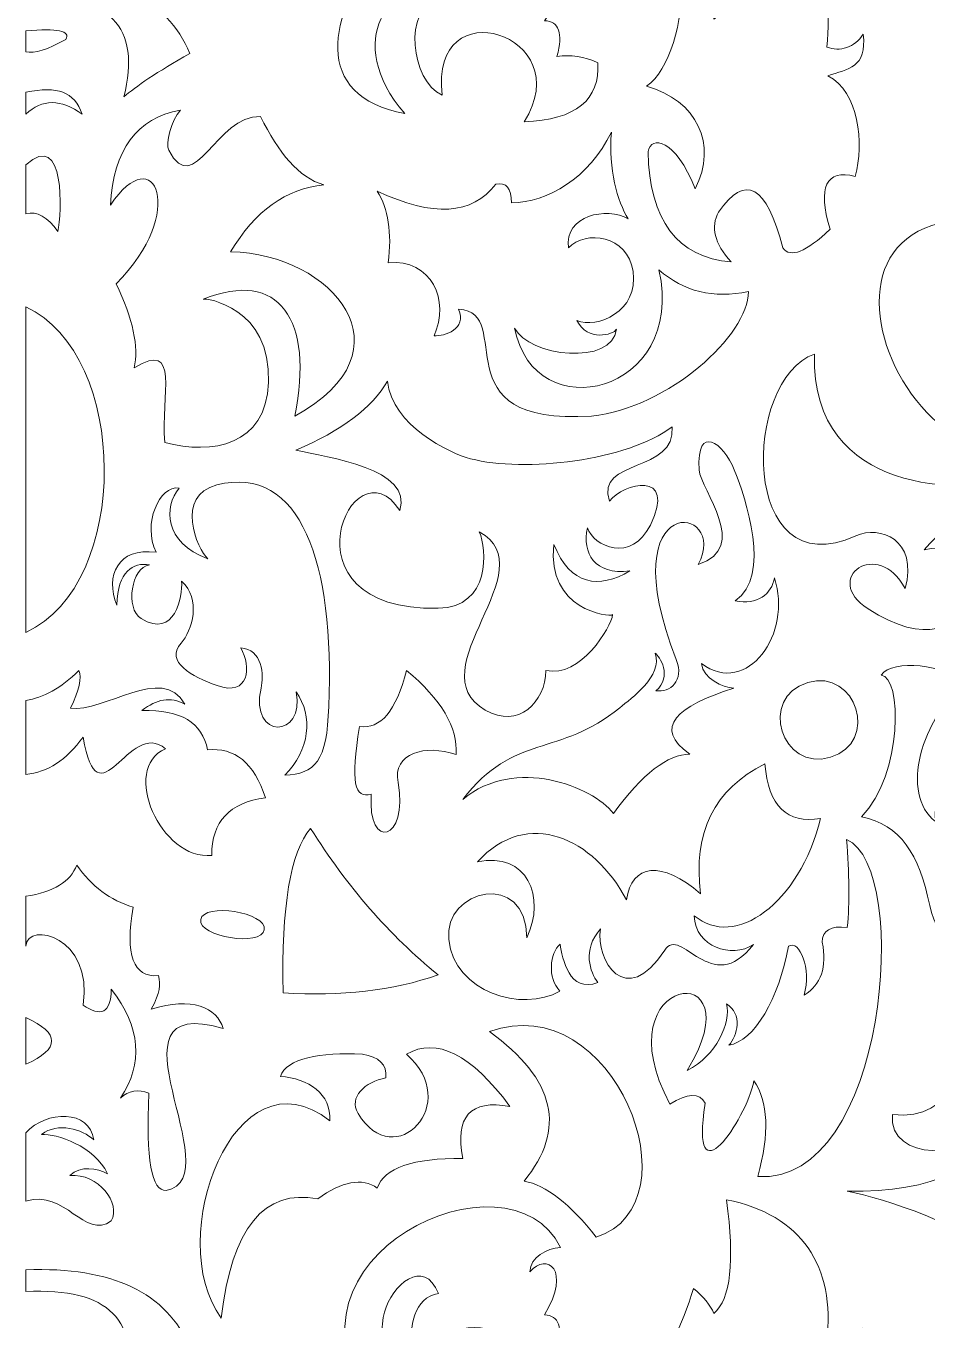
# Model space of a CAD drawing. Header units: centimetres. Extents: x -29.4 to 30.6, y -40.2 to 38.1.
# Drawn here: x 2.72 to 20.1, y -3.93 to 21.05 of the extents above; entities that cross this region are included whole.
import ezdxf

# ---------------------------------------------------------------- set-up
doc = ezdxf.new("R2010")
doc.units = ezdxf.units.CM
doc.header["$MEASUREMENT"] = 0
doc.layers.add('layer 1', color=7, linetype='Continuous')

msp = doc.modelspace()

# ---------------------------------------------------------------- linework, layer by layer
at = {"layer": 'layer 1', "color": 177, "lineweight": 20}
for points, knots in [([(12.32616, 19.19574), (13.33383, 19.23219), (13.79709, 19.63034), (13.74933, 20.33719), (13.74933, 20.33719), (13.4869, 20.45734), (13.22447, 20.49738), (12.96204, 20.45734), (12.96204, 20.45734), (13.08316, 20.90791), (13.00241, 21.1382), (12.7198, 21.14821), (12.7198, 21.14821), (13.32651, 21.9333), (12.76055, 22.35656), (12.44127, 21.98171), (12.44127, 21.98171), (12.35079, 22.48854), (12.74542, 22.58767), (13.03109, 22.44979), (13.03109, 22.44979), (11.34988, 25.9267), (6.40296, 19.99421), (10.0286, 19.35649), (10.0286, 19.35649), (8.7991, 20.74572), (9.7938, 22.08351), (10.67555, 21.55902), (10.67555, 21.55902), (9.98595, 21.39793), (10.1401, 19.98188), (10.7479, 19.71085), (10.7479, 19.71085), (10.48019, 21.79544), (13.40894, 20.8907), (12.32616, 19.19574)], [0, 0, 0, 0, 0.1, 0.1, 0.1, 0.1, 0.2, 0.2, 0.2, 0.2, 0.3, 0.3, 0.3, 0.3, 0.4, 0.4, 0.4, 0.4, 0.5, 0.5, 0.5, 0.5, 0.6, 0.6, 0.6, 0.6, 0.7, 0.7, 0.7, 0.7, 0.8, 0.8, 0.8, 0.8, 1, 1, 1, 1]), ([(16.23231, 23.37102), (17.68576, 23.08066), (18.33175, 22.08918), (18.17025, 20.63734), (18.17025, 20.63734), (18.41659, 20.54051), (18.70605, 20.63053), (18.87222, 20.88987), (18.87222, 20.88987), (18.9428, 20.2333), (18.57744, 20.22208), (18.18746, 20.08208), (18.18746, 20.08208), (18.79137, 19.77435), (18.89033, 18.7902), (18.71529, 18.14441), (18.71529, 18.14441), (18.15006, 18.28459), (17.98856, 17.94416), (18.2308, 17.12312), (18.2308, 17.12312), (17.76651, 16.68256), (17.46371, 16.56241), (17.3224, 16.76267), (17.3224, 16.76267), (17.0095, 17.97419), (16.59567, 18.20449), (16.08091, 17.45354), (16.08091, 17.45354), (15.91941, 17.17319), (16.00016, 16.85278), (16.32315, 16.49233), (16.32315, 16.49233), (15.28353, 16.58244), (14.74857, 17.29334), (14.71829, 18.62502), (14.71829, 18.62502), (14.77374, 18.93469), (15.24827, 18.87684), (15.6267, 17.90411), (15.6267, 17.90411), (16.07094, 18.77305), (15.66145, 19.60561), (14.68802, 19.88662), (14.68802, 19.88662), (15.13597, 20.16544), (15.40437, 21.18127), (15.36028, 21.895), (15.36028, 21.895), (15.63791, 21.92799), (16.05893, 21.57456), (15.99007, 21.17825), (15.99007, 21.17825), (16.37745, 21.44859), (16.75871, 22.26538), (16.23231, 23.37102)], [0, 0, 0, 0, 0.06666667, 0.06666667, 0.06666667, 0.06666667, 0.13333333, 0.13333333, 0.13333333, 0.13333333, 0.2, 0.2, 0.2, 0.2, 0.26666667, 0.26666667, 0.26666667, 0.26666667, 0.33333333, 0.33333333, 0.33333333, 0.33333333, 0.4, 0.4, 0.4, 0.4, 0.46666667, 0.46666667, 0.46666667, 0.46666667, 0.53333333, 0.53333333, 0.53333333, 0.53333333, 0.6, 0.6, 0.6, 0.6, 0.66666667, 0.66666667, 0.66666667, 0.66666667, 0.73333333, 0.73333333, 0.73333333, 0.73333333, 0.8, 0.8, 0.8, 0.8, 0.86666667, 0.86666667, 0.86666667, 0.86666667, 1, 1, 1, 1]), ([(2.71523, 22.01931), (4.38263, 22.07938), (5.43638, 21.57875), (5.87646, 20.51741), (5.87646, 20.51741), (5.25068, 20.15696), (4.82675, 19.87661), (4.60469, 19.67635), (4.60469, 19.67635), (4.9519, 21.03807), (4.32208, 21.67888), (2.71523, 21.59878), (2.71523, 21.59878), (2.71523, 21.73896), (2.71523, 21.87914), (2.71523, 22.01931)], [0, 0, 0, 0, 0.2, 0.2, 0.2, 0.2, 0.4, 0.4, 0.4, 0.4, 0.6, 0.6, 0.6, 0.6, 1, 1, 1, 1]), ([(2.71523, 20.95291), (3.32414, 21.00798), (3.58094, 20.95291), (3.48562, 20.78772), (3.48562, 20.78772), (3.13687, 20.58749), (2.88008, 20.50739), (2.71523, 20.54744), (2.71523, 20.54744), (2.71523, 20.59249), (2.71523, 20.72765), (2.71523, 20.95291)], [0, 0, 0, 0, 0.25, 0.25, 0.25, 0.25, 0.5, 0.5, 0.5, 0.5, 1, 1, 1, 1]), ([(2.71523, 19.76654), (3.32966, 19.89426), (3.6422, 19.77836), (3.80354, 19.34605), (3.80354, 19.34605), (3.39033, 19.64012), (3.02756, 19.64012), (2.71523, 19.34605), (2.71523, 19.34605), (2.71523, 19.54628), (2.71523, 19.68644), (2.71523, 19.76654)], [0, 0, 0, 0, 0.25, 0.25, 0.25, 0.25, 0.5, 0.5, 0.5, 0.5, 1, 1, 1, 1]), ([(7.90524, 13.51857), (10.21087, 14.77846), (8.64112, 16.64698), (6.66472, 16.68796), (6.66472, 16.68796), (7.13401, 17.47888), (7.7345, 17.90938), (8.46621, 17.97946), (8.46621, 17.97946), (7.97277, 18.12106), (7.59249, 18.59923), (7.23998, 19.301), (7.23998, 19.301), (6.38967, 19.33999), (5.97297, 17.68333), (5.47272, 18.64776), (5.47272, 18.64776), (5.40483, 18.77865), (5.51923, 19.2209), (5.69585, 19.42114), (5.69585, 19.42114), (4.85314, 19.27096), (4.40403, 18.66025), (4.34852, 17.58901), (4.34852, 17.58901), (5.20457, 18.88481), (5.84148, 17.44661), (4.45449, 16.07225), (4.45449, 16.07225), (4.78249, 15.39146), (4.89855, 14.85084), (4.80268, 14.45037), (4.80268, 14.45037), (5.70883, 15.00353), (5.31296, 13.91482), (5.39308, 13.0087), (5.39308, 13.0087), (6.31149, 12.76841), (7.34895, 12.94487), (7.3956, 14.16378), (7.3956, 14.16378), (7.45132, 15.61958), (6.18106, 15.80516), (6.13487, 15.7719), (6.13487, 15.7719), (7.60483, 16.3712), (8.27445, 15.37143), (7.90524, 13.51857)], [0, 0, 0, 0, 0.07692308, 0.07692308, 0.07692308, 0.07692308, 0.15384615, 0.15384615, 0.15384615, 0.15384615, 0.23076923, 0.23076923, 0.23076923, 0.23076923, 0.30769231, 0.30769231, 0.30769231, 0.30769231, 0.38461538, 0.38461538, 0.38461538, 0.38461538, 0.46153846, 0.46153846, 0.46153846, 0.46153846, 0.53846154, 0.53846154, 0.53846154, 0.53846154, 0.61538462, 0.61538462, 0.61538462, 0.61538462, 0.69230769, 0.69230769, 0.69230769, 0.69230769, 0.76923077, 0.76923077, 0.76923077, 0.76923077, 0.84615385, 0.84615385, 0.84615385, 0.84615385, 1, 1, 1, 1]), ([(2.71523, 18.36991), (3.4865, 19.05568), (3.4042, 17.42113), (3.33424, 17.07842), (3.33424, 17.07842), (3.13687, 17.36374), (2.93054, 17.47888), (2.71523, 17.42382), (2.71523, 17.42382), (2.71523, 17.68912), (2.71523, 18.00449), (2.71523, 18.36991)], [0, 0, 0, 0, 0.25, 0.25, 0.25, 0.25, 0.5, 0.5, 0.5, 0.5, 1, 1, 1, 1]), ([(11.78155, 17.99448), (11.9834, 18.03452), (12.08432, 17.91438), (12.08432, 17.63406), (12.08432, 17.63406), (12.77564, 17.64407), (13.58261, 18.10533), (14.01154, 18.99636), (14.01154, 18.99636), (13.95844, 18.28482), (14.12161, 17.66244), (14.3386, 17.32204), (14.3386, 17.32204), (13.91907, 17.56129), (13.103, 17.39719), (13.18173, 16.76305), (13.18173, 16.76305), (13.51867, 17.11904), (14.3215, 17.00778), (14.42967, 16.31214), (14.42967, 16.31214), (14.55077, 15.53329), (13.71944, 15.19288), (13.3459, 15.36611), (13.3459, 15.36611), (13.54849, 14.94128), (14.05351, 15.08914), (14.10932, 15.19373), (14.10932, 15.19373), (14.04146, 14.48541), (12.41079, 14.66312), (12.14487, 15.21626), (12.14487, 15.21626), (12.5197, 13.2469), (15.45877, 13.93909), (14.93026, 16.34213), (14.93026, 16.34213), (15.40465, 15.9216), (15.97997, 15.78143), (16.65623, 15.9216), (16.65623, 15.9216), (16.65623, 15.08054), (15.121, 13.67851), (13.62821, 13.51857), (13.62821, 13.51857), (10.6466, 13.32782), (12.1966, 15.50577), (11.0641, 15.58312), (11.0641, 15.58312), (11.22797, 15.19123), (10.79798, 15.05591), (10.58981, 15.06985), (10.58981, 15.06985), (10.90099, 15.74339), (10.53886, 16.55679), (9.70757, 16.47772), (9.70757, 16.47772), (9.77821, 17.05839), (9.70757, 17.51893), (9.49563, 17.85932), (9.49563, 17.85932), (10.57046, 17.35374), (11.33243, 17.39879), (11.78155, 17.99448)], [0, 0, 0, 0, 0.05882353, 0.05882353, 0.05882353, 0.05882353, 0.11764706, 0.11764706, 0.11764706, 0.11764706, 0.17647059, 0.17647059, 0.17647059, 0.17647059, 0.23529412, 0.23529412, 0.23529412, 0.23529412, 0.29411765, 0.29411765, 0.29411765, 0.29411765, 0.35294118, 0.35294118, 0.35294118, 0.35294118, 0.41176471, 0.41176471, 0.41176471, 0.41176471, 0.47058824, 0.47058824, 0.47058824, 0.47058824, 0.52941176, 0.52941176, 0.52941176, 0.52941176, 0.58823529, 0.58823529, 0.58823529, 0.58823529, 0.64705882, 0.64705882, 0.64705882, 0.64705882, 0.70588235, 0.70588235, 0.70588235, 0.70588235, 0.76470588, 0.76470588, 0.76470588, 0.76470588, 0.82352941, 0.82352941, 0.82352941, 0.82352941, 0.88235294, 0.88235294, 0.88235294, 0.88235294, 1, 1, 1, 1]), ([(21.25828, 17.28866), (19.29542, 15.19076), (21.66883, 12.64911), (23.31712, 14.66061), (23.31712, 14.66061), (21.81154, 14.298), (20.87795, 15.98221), (22.16659, 16.64291), (22.16659, 16.64291), (22.49437, 15.4352), (24.79787, 15.74343), (23.36253, 17.12347), (23.36253, 17.12347), (24.08919, 17.47388), (24.55343, 17.20357), (24.75528, 16.31253), (24.75528, 16.31253), (23.82174, 15.7669), (23.64513, 14.991), (24.22543, 13.98483), (24.22543, 13.98483), (20.47029, 9.76146), (16.72783, 17.68145), (21.25828, 17.28866)], [0, 0, 0, 0, 0.14285714, 0.14285714, 0.14285714, 0.14285714, 0.28571429, 0.28571429, 0.28571429, 0.28571429, 0.42857143, 0.42857143, 0.42857143, 0.42857143, 0.57142857, 0.57142857, 0.57142857, 0.57142857, 0.71428571, 0.71428571, 0.71428571, 0.71428571, 1, 1, 1, 1]), ([(2.71523, 15.62461), (2.71523, 13.53107), (2.71523, 11.43751), (2.71523, 9.34396), (2.71523, 9.34396), (4.75589, 10.28522), (4.71037, 14.70435), (2.71523, 15.62461)], [0, 0, 0, 0, 0.33333333, 0.33333333, 0.33333333, 0.33333333, 1, 1, 1, 1]), ([(17.93185, 14.71317), (16.53629, 14.24845), (16.46575, 10.18967), (18.73039, 11.20756), (18.73039, 11.20756), (19.19052, 11.41437), (19.93213, 11.14487), (19.68008, 10.18866), (19.68008, 10.18866), (19.1615, 11.18251), (18.05058, 10.38811), (18.96466, 9.79825), (18.96466, 9.79825), (21.19956, 8.35604), (21.53059, 11.30528), (20.04668, 10.93576), (20.04668, 10.93576), (21.1921, 12.36741), (22.23682, 10.2241), (21.34213, 9.32296), (21.34213, 9.32296), (22.2239, 9.29293), (23.63878, 10.69048), (23.18027, 11.53646), (23.18027, 11.53646), (21.92363, 10.8572), (21.78232, 11.29942), (21.72819, 12.25728), (21.72819, 12.25728), (20.9097, 12.06161), (17.85606, 11.9447), (17.93185, 14.71317)], [0, 0, 0, 0, 0.11111111, 0.11111111, 0.11111111, 0.11111111, 0.22222222, 0.22222222, 0.22222222, 0.22222222, 0.33333333, 0.33333333, 0.33333333, 0.33333333, 0.44444444, 0.44444444, 0.44444444, 0.44444444, 0.55555556, 0.55555556, 0.55555556, 0.55555556, 0.66666667, 0.66666667, 0.66666667, 0.66666667, 0.77777778, 0.77777778, 0.77777778, 0.77777778, 1, 1, 1, 1]), ([(15.18161, 13.31271), (14.3252, 12.65183), (12.32809, 12.42462), (11.29616, 12.69501), (11.29616, 12.69501), (10.8901, 12.80141), (9.77823, 13.33077), (9.69243, 14.19508), (9.69243, 14.19508), (9.3947, 13.67947), (8.8043, 13.23396), (7.92122, 12.85852), (7.92122, 12.85852), (8.54403, 12.72366), (10.19486, 12.50198), (9.92877, 11.69566), (9.92877, 11.69566), (9.02586, 13.10348), (7.53153, 9.74682), (10.66784, 9.80874), (10.66784, 9.80874), (11.69044, 9.82893), (11.61291, 10.9579), (11.46316, 11.28279), (11.46316, 11.28279), (12.78121, 10.57101), (10.2435, 8.61695), (11.57929, 7.84338), (11.57929, 7.84338), (12.21472, 7.47539), (12.73998, 7.99866), (12.75008, 8.60943), (12.75008, 8.60943), (13.41624, 8.45546), (14.00557, 9.45007), (14.03585, 9.68664), (14.03585, 9.68664), (13.97602, 9.63269), (12.75548, 9.77722), (12.90148, 11.0425), (12.90148, 11.0425), (13.21271, 10.25158), (13.77541, 10.17526), (14.36584, 10.53184), (14.36584, 10.53184), (13.68716, 10.44318), (13.44273, 10.87629), (13.54918, 11.36338), (13.54918, 11.36338), (13.66591, 11.00062), (14.40323, 10.67333), (14.76367, 11.41649), (14.76367, 11.41649), (15.28114, 12.48341), (14.23264, 12.23186), (13.97664, 11.87435), (13.97664, 11.87435), (13.69274, 12.70643), (15.27828, 12.41438), (15.18161, 13.31271)], [0, 0, 0, 0, 0.0625, 0.0625, 0.0625, 0.0625, 0.125, 0.125, 0.125, 0.125, 0.1875, 0.1875, 0.1875, 0.1875, 0.25, 0.25, 0.25, 0.25, 0.3125, 0.3125, 0.3125, 0.3125, 0.375, 0.375, 0.375, 0.375, 0.4375, 0.4375, 0.4375, 0.4375, 0.5, 0.5, 0.5, 0.5, 0.5625, 0.5625, 0.5625, 0.5625, 0.625, 0.625, 0.625, 0.625, 0.6875, 0.6875, 0.6875, 0.6875, 0.75, 0.75, 0.75, 0.75, 0.8125, 0.8125, 0.8125, 0.8125, 0.875, 0.875, 0.875, 0.875, 1, 1, 1, 1]), ([(16.38367, 12.48429), (16.17821, 13.00091), (15.6489, 13.38338), (15.70623, 12.48429), (15.70623, 12.48429), (15.73201, 12.07988), (16.70255, 10.9873), (15.68726, 10.65201), (15.68726, 10.65201), (16.31029, 11.82263), (13.9665, 12.13084), (15.26334, 8.81969), (15.26334, 8.81969), (15.42409, 8.40925), (15.14222, 8.17888), (14.8697, 8.21893), (14.8697, 8.21893), (15.20527, 8.48861), (14.93324, 8.89508), (14.85755, 8.94076), (14.85755, 8.94076), (15.0082, 8.50493), (14.39837, 8.07365), (14.17314, 7.88929), (14.17314, 7.88929), (13.00115, 6.92992), (12.1387, 7.40847), (11.14573, 6.12268), (11.14573, 6.12268), (12.16449, 6.96409), (13.63854, 6.37297), (14.05233, 5.85237), (14.05233, 5.85237), (14.60993, 6.61325), (15.10194, 6.99369), (15.52834, 6.99369), (15.52834, 6.99369), (14.79412, 7.50178), (15.28169, 7.92852), (16.37419, 8.26641), (16.37419, 8.26641), (16.14968, 8.28896), (15.79301, 8.44181), (15.74785, 8.74322), (15.74785, 8.74322), (16.63696, 8.08699), (17.51412, 9.32731), (17.15573, 10.39513), (17.15573, 10.39513), (17.11032, 10.08978), (16.82338, 9.86248), (16.40287, 9.95406), (16.40287, 9.95406), (17.11012, 10.43001), (16.60308, 11.93258), (16.38367, 12.48429)], [0, 0, 0, 0, 0.06666667, 0.06666667, 0.06666667, 0.06666667, 0.13333333, 0.13333333, 0.13333333, 0.13333333, 0.2, 0.2, 0.2, 0.2, 0.26666667, 0.26666667, 0.26666667, 0.26666667, 0.33333333, 0.33333333, 0.33333333, 0.33333333, 0.4, 0.4, 0.4, 0.4, 0.46666667, 0.46666667, 0.46666667, 0.46666667, 0.53333333, 0.53333333, 0.53333333, 0.53333333, 0.6, 0.6, 0.6, 0.6, 0.66666667, 0.66666667, 0.66666667, 0.66666667, 0.73333333, 0.73333333, 0.73333333, 0.73333333, 0.8, 0.8, 0.8, 0.8, 0.86666667, 0.86666667, 0.86666667, 0.86666667, 1, 1, 1, 1]), ([(6.40005, 12.18999), (5.58827, 11.9874), (6.01618, 10.95101), (6.22689, 10.76124), (6.22689, 10.76124), (5.36615, 11.09066), (5.38041, 11.76152), (5.67058, 12.12965), (5.67058, 12.12965), (5.29216, 12.18434), (4.95959, 11.44165), (5.22656, 10.89071), (5.22656, 10.89071), (4.48981, 10.99082), (4.24127, 10.43652), (4.46963, 9.86953), (4.46963, 9.86953), (4.48219, 10.52329), (4.78943, 10.70535), (5.09811, 10.64602), (5.09811, 10.64602), (4.75583, 10.61064), (4.62132, 9.80335), (4.94098, 9.61061), (4.94098, 9.61061), (5.59083, 9.21879), (5.7397, 10.02999), (5.7202, 10.32996), (5.7202, 10.32996), (6.10856, 9.99868), (5.92125, 9.37546), (5.7093, 9.13603), (5.7093, 9.13603), (5.39018, 8.77555), (5.91847, 8.49328), (6.40304, 8.31907), (6.40304, 8.31907), (7.02512, 8.09542), (7.07078, 8.68434), (6.86152, 9.04357), (6.86152, 9.04357), (7.2776, 9.03129), (7.31086, 8.5137), (7.25421, 8.26808), (7.25421, 8.26808), (7.02237, 7.26286), (8.11326, 7.2925), (7.92828, 8.19882), (7.92828, 8.19882), (8.26729, 7.72816), (8.18782, 7.06219), (7.71384, 6.58707), (7.71384, 6.58707), (8.28405, 6.61711), (8.5318, 6.84602), (8.55704, 7.91726), (8.55704, 7.91726), (8.67815, 10.68547), (8.0158, 12.59322), (6.40005, 12.18999)], [0, 0, 0, 0, 0.0625, 0.0625, 0.0625, 0.0625, 0.125, 0.125, 0.125, 0.125, 0.1875, 0.1875, 0.1875, 0.1875, 0.25, 0.25, 0.25, 0.25, 0.3125, 0.3125, 0.3125, 0.3125, 0.375, 0.375, 0.375, 0.375, 0.4375, 0.4375, 0.4375, 0.4375, 0.5, 0.5, 0.5, 0.5, 0.5625, 0.5625, 0.5625, 0.5625, 0.625, 0.625, 0.625, 0.625, 0.6875, 0.6875, 0.6875, 0.6875, 0.75, 0.75, 0.75, 0.75, 0.8125, 0.8125, 0.8125, 0.8125, 0.875, 0.875, 0.875, 0.875, 1, 1, 1, 1]), ([(3.57645, 7.87972), (3.7455, 8.22762), (3.79848, 8.47041), (3.73541, 8.60806), (3.73541, 8.60806), (3.38919, 8.27017), (3.04913, 8.07745), (2.71523, 8.02989), (2.71523, 8.02989), (2.71523, 7.64444), (2.71523, 7.16889), (2.71524, 6.60323), (2.71524, 6.60323), (3.13239, 6.64328), (3.5002, 6.88356), (3.81867, 7.32407), (3.81867, 7.32407), (4.11735, 5.6012), (4.69863, 7.6996), (5.40822, 7.09881), (5.40822, 7.09881), (4.53262, 6.71278), (5.32009, 4.94139), (6.30139, 5.04142), (6.30139, 5.04142), (6.29887, 5.69218), (6.64453, 6.06261), (7.33838, 6.15271), (7.33838, 6.15271), (7.11635, 6.82599), (6.74293, 7.13385), (6.21813, 7.07628), (6.21813, 7.07628), (6.12478, 7.6044), (5.70342, 7.85719), (4.95406, 7.83466), (4.95406, 7.83466), (5.23412, 8.06243), (5.50914, 8.10498), (5.77911, 7.96231), (5.77911, 7.96231), (5.35712, 8.74425), (4.21221, 7.78512), (3.57645, 7.87972)], [0, 0, 0, 0, 0.08333333, 0.08333333, 0.08333333, 0.08333333, 0.16666667, 0.16666667, 0.16666667, 0.16666667, 0.25, 0.25, 0.25, 0.25, 0.33333333, 0.33333333, 0.33333333, 0.33333333, 0.41666667, 0.41666667, 0.41666667, 0.41666667, 0.5, 0.5, 0.5, 0.5, 0.58333333, 0.58333333, 0.58333333, 0.58333333, 0.66666667, 0.66666667, 0.66666667, 0.66666667, 0.75, 0.75, 0.75, 0.75, 0.83333333, 0.83333333, 0.83333333, 0.83333333, 1, 1, 1, 1]), ([(18.83611, 5.78479), (19.58799, 5.63461), (19.95189, 5.06395), (20.15317, 4.0728), (20.15317, 4.0728), (20.298, 3.31901), (20.97946, 2.99507), (21.4248, 3.0366), (21.4248, 3.0366), (21.40213, 3.49145), (21.52798, 3.79153), (22.12847, 4.30212), (22.12847, 4.30212), (21.30922, 4.84002), (20.94011, 6.01505), (21.15205, 6.89607), (21.15205, 6.89607), (20.72338, 7.20143), (20.19966, 6.39198), (20.26431, 5.69618), (20.26431, 5.69618), (19.57249, 6.22179), (19.98092, 7.70702), (20.88999, 8.3828), (20.88999, 8.3828), (20.42816, 8.71194), (19.45162, 8.84706), (19.21458, 8.51796), (19.21458, 8.51796), (19.61899, 8.50503), (19.64309, 6.60543), (18.83611, 5.78479)], [0, 0, 0, 0, 0.11111111, 0.11111111, 0.11111111, 0.11111111, 0.22222222, 0.22222222, 0.22222222, 0.22222222, 0.33333333, 0.33333333, 0.33333333, 0.33333333, 0.44444444, 0.44444444, 0.44444444, 0.44444444, 0.55555556, 0.55555556, 0.55555556, 0.55555556, 0.66666667, 0.66666667, 0.66666667, 0.66666667, 0.77777778, 0.77777778, 0.77777778, 0.77777778, 1, 1, 1, 1]), ([(9.15297, 7.52924), (9.55666, 7.46917), (9.85943, 7.82959), (10.06128, 8.6105), (10.06128, 8.6105), (10.73242, 8.04985), (11.05033, 7.50922), (11.01501, 6.98862), (11.01501, 6.98862), (10.41956, 7.18885), (9.78803, 7.01866), (9.89476, 6.44799), (9.89476, 6.44799), (10.10636, 5.31648), (9.29479, 5.11476), (9.38005, 6.22272), (9.38005, 6.22272), (9.05205, 6.12561), (8.97635, 6.45136), (9.15297, 7.52924)], [0, 0, 0, 0, 0.16666667, 0.16666667, 0.16666667, 0.16666667, 0.33333333, 0.33333333, 0.33333333, 0.33333333, 0.5, 0.5, 0.5, 0.5, 0.66666667, 0.66666667, 0.66666667, 0.66666667, 1, 1, 1, 1]), ([(17.79912, 8.37529), (16.85005, 8.09089), (17.29098, 6.6498), (18.23814, 6.93362), (18.23814, 6.93362), (19.1872, 7.21803), (18.74627, 8.65911), (17.79912, 8.37529)], [0, 0, 0, 0, 0.33333333, 0.33333333, 0.33333333, 0.33333333, 1, 1, 1, 1]), ([(16.75562, 3.32013), (16.32701, 3.04865), (15.63224, 3.26572), (15.6116, 3.87757), (15.6116, 3.87757), (16.39353, 3.21993), (17.63726, 4.10371), (18.04891, 5.75475), (18.04891, 5.75475), (17.39794, 5.64462), (17.03967, 5.99503), (16.97407, 6.80597), (16.97407, 6.80597), (15.99511, 6.32041), (15.58132, 5.48444), (15.73271, 4.29806), (15.73271, 4.29806), (14.98548, 4.95633), (14.40325, 4.87373), (14.30211, 4.18543), (14.30211, 4.18543), (13.67791, 5.3693), (12.39552, 5.98002), (11.42579, 4.91378), (11.42579, 4.91378), (12.38361, 5.12152), (12.7542, 4.23549), (12.37952, 3.44958), (12.37952, 3.44958), (12.38148, 4.76396), (10.76744, 4.38904), (10.87402, 3.41954), (10.87402, 3.41954), (10.98696, 2.39213), (12.28446, 2.01072), (13.01945, 2.41842), (13.01945, 2.41842), (12.77292, 2.68934), (12.82158, 3.14685), (13.02221, 3.32943), (13.02221, 3.32943), (13.06586, 3.04947), (13.19783, 2.37756), (13.75031, 2.5867), (13.75031, 2.5867), (13.60339, 2.79457), (13.43767, 3.20787), (13.80391, 3.62451), (13.80391, 3.62451), (13.68872, 3.03076), (14.29562, 2.0439), (15.04017, 3.2125), (15.04017, 3.2125), (15.35692, 3.70964), (15.93524, 2.27455), (16.75562, 3.32013)], [0, 0, 0, 0, 0.06666667, 0.06666667, 0.06666667, 0.06666667, 0.13333333, 0.13333333, 0.13333333, 0.13333333, 0.2, 0.2, 0.2, 0.2, 0.26666667, 0.26666667, 0.26666667, 0.26666667, 0.33333333, 0.33333333, 0.33333333, 0.33333333, 0.4, 0.4, 0.4, 0.4, 0.46666667, 0.46666667, 0.46666667, 0.46666667, 0.53333333, 0.53333333, 0.53333333, 0.53333333, 0.6, 0.6, 0.6, 0.6, 0.66666667, 0.66666667, 0.66666667, 0.66666667, 0.73333333, 0.73333333, 0.73333333, 0.73333333, 0.8, 0.8, 0.8, 0.8, 0.86666667, 0.86666667, 0.86666667, 0.86666667, 1, 1, 1, 1]), ([(8.20885, 5.55953), (8.91279, 4.43822), (9.73279, 3.49713), (10.66886, 2.73625), (10.66886, 2.73625), (9.7984, 2.4309), (8.80178, 2.31576), (7.679, 2.39085), (7.679, 2.39085), (7.64368, 4.05778), (7.82029, 5.11401), (8.20885, 5.55953)], [0, 0, 0, 0, 0.25, 0.25, 0.25, 0.25, 0.5, 0.5, 0.5, 0.5, 1, 1, 1, 1]), ([(15.4753, 0.88967), (16.03209, 1.16898), (16.33191, 1.82179), (16.23107, 2.17378), (16.23107, 2.17378), (16.54958, 1.98965), (16.44835, 1.55592), (16.27812, 1.37722), (16.27812, 1.37722), (16.7681, 1.45658), (17.25012, 2.27988), (17.42648, 3.28668), (17.42648, 3.28668), (17.64851, 3.42183), (17.8704, 2.84966), (17.731, 2.3458), (17.731, 2.3458), (18.059, 2.54603), (18.17506, 2.88642), (18.07918, 3.36698), (18.07918, 3.36698), (18.07918, 3.59224), (18.24066, 3.68735), (18.56362, 3.65232), (18.56362, 3.65232), (18.60903, 4.12786), (18.60399, 4.69352), (18.54848, 5.34928), (18.54848, 5.34928), (19.82455, 4.79402), (19.31027, -1.33417), (16.83782, -1.15327), (16.83782, -1.15327), (17.0649, -0.32731), (17.03967, 0.28841), (16.76213, 0.69388), (16.76213, 0.69388), (16.60493, -0.0906), (15.51315, -1.65596), (15.82354, 0.25837), (15.82354, 0.25837), (15.70747, 0.46361), (15.4804, 0.45861), (15.1423, 0.24335), (15.1423, 0.24335), (13.77806, 2.76424), (16.85346, 3.14743), (15.4753, 0.88967)], [0, 0, 0, 0, 0.07692308, 0.07692308, 0.07692308, 0.07692308, 0.15384615, 0.15384615, 0.15384615, 0.15384615, 0.23076923, 0.23076923, 0.23076923, 0.23076923, 0.30769231, 0.30769231, 0.30769231, 0.30769231, 0.38461538, 0.38461538, 0.38461538, 0.38461538, 0.46153846, 0.46153846, 0.46153846, 0.46153846, 0.53846154, 0.53846154, 0.53846154, 0.53846154, 0.61538462, 0.61538462, 0.61538462, 0.61538462, 0.69230769, 0.69230769, 0.69230769, 0.69230769, 0.76923077, 0.76923077, 0.76923077, 0.76923077, 0.84615385, 0.84615385, 0.84615385, 0.84615385, 1, 1, 1, 1]), ([(2.71525, 3.29048), (2.71525, 3.54838), (2.71523, 3.86953), (2.71523, 4.25392), (2.71523, 4.25392), (3.25217, 4.33402), (3.57919, 4.53427), (3.69629, 4.85468), (3.69629, 4.85468), (3.9789, 4.44417), (4.34226, 4.17382), (4.78637, 4.04366), (4.78637, 4.04366), (4.62488, 3.12249), (4.78637, 2.68194), (5.27086, 2.72199), (5.27086, 2.72199), (5.3099, 2.5389), (5.31405, 2.41112), (5.13454, 2.07241), (5.13454, 2.07241), (5.91173, 2.32273), (6.40586, 2.10502), (6.51995, 1.70262), (6.51995, 1.70262), (4.07976, 2.40918), (6.71477, -1.17385), (5.42226, -1.42326), (5.42226, -1.42326), (5.14077, -1.4486), (5.03012, -0.82299), (5.09031, 0.4536), (5.09031, 0.4536), (4.88089, 0.5362), (4.69671, 0.50366), (4.53775, 0.35598), (4.53775, 0.35598), (4.98938, 1.02677), (4.93136, 1.72758), (4.36366, 2.45842), (4.36366, 2.45842), (4.35655, 1.99485), (4.16059, 1.91922), (3.81867, 2.15057), (3.81867, 2.15057), (4.02337, 3.47492), (2.75107, 3.78327), (2.71525, 3.29048)], [0, 0, 0, 0, 0.07692308, 0.07692308, 0.07692308, 0.07692308, 0.15384615, 0.15384615, 0.15384615, 0.15384615, 0.23076923, 0.23076923, 0.23076923, 0.23076923, 0.30769231, 0.30769231, 0.30769231, 0.30769231, 0.38461538, 0.38461538, 0.38461538, 0.38461538, 0.46153846, 0.46153846, 0.46153846, 0.46153846, 0.53846154, 0.53846154, 0.53846154, 0.53846154, 0.61538462, 0.61538462, 0.61538462, 0.61538462, 0.69230769, 0.69230769, 0.69230769, 0.69230769, 0.76923077, 0.76923077, 0.76923077, 0.76923077, 0.84615385, 0.84615385, 0.84615385, 0.84615385, 1, 1, 1, 1]), ([(6.08945, 3.80249), (6.03538, 3.46825), (7.26157, 3.27279), (7.31567, 3.60726), (7.31567, 3.60726), (7.36975, 3.94149), (6.14357, 4.13696), (6.08945, 3.80249)], [0, 0, 0, 0, 0.33333333, 0.33333333, 0.33333333, 0.33333333, 1, 1, 1, 1]), ([(12.32616, -1.24303), (13.15381, -0.24176), (12.93175, 0.71946), (11.65999, 1.64062), (11.65999, 1.64062), (14.04918, 2.51983), (15.70703, -1.69052), (13.71905, -2.32439), (13.71905, -2.32439), (13.21438, -1.68359), (12.75008, -1.32313), (12.32616, -1.24303)], [0, 0, 0, 0, 0.25, 0.25, 0.25, 0.25, 0.5, 0.5, 0.5, 0.5, 1, 1, 1, 1]), ([(23.19789, 2.04545), (23.62687, 1.3602), (23.47323, 0.491), (22.60639, 0.63381), (22.60639, 0.63381), (23.07346, 0.72885), (23.49629, 1.87298), (22.12542, 1.97763), (22.12542, 1.97763), (21.49145, 2.02602), (21.45227, 0.5812), (21.37939, 0.39353), (21.37939, 0.39353), (21.40711, 1.3433), (20.7833, 1.77144), (20.49736, 1.6738), (20.49736, 1.6738), (20.90678, 1.16875), (20.66308, -0.10561), (19.43249, 0.04072), (19.43249, 0.04072), (19.34509, -0.87033), (21.02518, -0.86798), (21.09176, -0.04198), (21.09176, -0.04198), (21.34299, -0.99265), (20.22622, -1.45501), (18.56336, -1.4386), (18.56336, -1.4386), (19.31019, -1.58376), (20.81688, -2.09701), (21.56372, -2.74275), (21.56372, -2.74275), (21.86203, -0.93779), (25.54671, -0.02846), (26.82142, -1.91171), (26.82142, -1.91171), (27.07387, -1.13709), (26.32465, -0.70338), (25.1943, -0.44745), (25.1943, -0.44745), (26.08579, -0.09808), (25.45683, 0.58265), (24.64931, 0.37851), (24.64931, 0.37851), (24.52316, 0.56373), (24.75537, 0.91414), (25.3911, 1.02426), (25.3911, 1.02426), (25.05675, 1.88026), (24.06339, 1.30959), (23.75813, 0.65634), (23.75813, 0.65634), (23.88193, 1.06691), (23.74517, 1.86848), (23.19789, 2.04545)], [0, 0, 0, 0, 0.06666667, 0.06666667, 0.06666667, 0.06666667, 0.13333333, 0.13333333, 0.13333333, 0.13333333, 0.2, 0.2, 0.2, 0.2, 0.26666667, 0.26666667, 0.26666667, 0.26666667, 0.33333333, 0.33333333, 0.33333333, 0.33333333, 0.4, 0.4, 0.4, 0.4, 0.46666667, 0.46666667, 0.46666667, 0.46666667, 0.53333333, 0.53333333, 0.53333333, 0.53333333, 0.6, 0.6, 0.6, 0.6, 0.66666667, 0.66666667, 0.66666667, 0.66666667, 0.73333333, 0.73333333, 0.73333333, 0.73333333, 0.8, 0.8, 0.8, 0.8, 0.86666667, 0.86666667, 0.86666667, 0.86666667, 1, 1, 1, 1]), ([(2.71523, 1.91096), (3.37732, 1.61058), (3.37733, 1.3102), (2.71523, 1.00982), (2.71523, 1.00982), (2.71523, 1.3102), (2.71523, 1.61058), (2.71523, 1.91096)], [0, 0, 0, 0, 0.33333333, 0.33333333, 0.33333333, 0.33333333, 1, 1, 1, 1]), ([(6.48207, -3.88637), (5.35768, -2.34131), (6.74723, 1.36403), (8.57975, -0.07952), (8.57975, -0.07952), (8.61002, 0.44109), (8.16204, 0.73646), (7.62715, 0.77651), (7.62715, 0.77651), (7.74068, 1.11941), (8.39808, 1.25203), (9.208, 1.20447), (9.208, 1.20447), (9.53094, 1.15692), (9.68234, 1.00424), (9.66215, 0.74644), (9.66215, 0.74644), (9.25593, 0.66885), (8.93569, 0.37994), (9.12474, 0.06314), (9.12474, 0.06314), (9.82893, -1.1169), (11.15375, 0.2643), (10.05575, 1.20447), (10.05575, 1.20447), (10.64111, 1.53986), (11.30721, 1.20447), (12.05404, 0.1983), (12.05404, 0.1983), (11.28702, 0.33346), (10.98425, -0.00193), (11.14573, -0.80787), (11.14573, -0.80787), (10.1819, -0.79785), (9.63187, -0.98807), (9.49563, -1.37852), (9.49563, -1.37852), (9.20147, -1.1745), (8.81796, -1.24458), (8.3451, -1.58877), (8.3451, -1.58877), (7.31096, -1.38355), (6.68995, -2.14942), (6.48207, -3.88637)], [0, 0, 0, 0, 0.08333333, 0.08333333, 0.08333333, 0.08333333, 0.16666667, 0.16666667, 0.16666667, 0.16666667, 0.25, 0.25, 0.25, 0.25, 0.33333333, 0.33333333, 0.33333333, 0.33333333, 0.41666667, 0.41666667, 0.41666667, 0.41666667, 0.5, 0.5, 0.5, 0.5, 0.58333333, 0.58333333, 0.58333333, 0.58333333, 0.66666667, 0.66666667, 0.66666667, 0.66666667, 0.75, 0.75, 0.75, 0.75, 0.83333333, 0.83333333, 0.83333333, 0.83333333, 1, 1, 1, 1]), ([(2.71523, -0.31185), (3.10727, 0.12722), (3.95409, 0.13819), (4.02333, -0.45063), (4.02333, -0.45063), (3.80155, -0.23632), (3.33442, -0.10471), (3.01633, -0.34233), (3.01633, -0.34233), (3.30685, -0.32794), (4.03668, -0.56632), (4.28991, -1.10061), (4.28991, -1.10061), (4.09041, -0.99516), (3.76998, -0.93676), (3.56131, -1.13825), (3.56131, -1.13825), (4.12367, -1.08331), (4.55328, -1.68409), (4.36371, -2.00929), (4.36371, -2.00929), (3.84681, -2.39226), (3.4747, -1.38663), (2.71523, -1.63382), (2.71523, -1.63382), (2.71523, -1.01325), (2.71524, -0.57259), (2.71523, -0.31185)], [0, 0, 0, 0, 0.125, 0.125, 0.125, 0.125, 0.25, 0.25, 0.25, 0.25, 0.375, 0.375, 0.375, 0.375, 0.5, 0.5, 0.5, 0.5, 0.625, 0.625, 0.625, 0.625, 0.75, 0.75, 0.75, 0.75, 1, 1, 1, 1]), ([(12.32616, -5.77876), (13.33383, -5.74232), (13.79709, -5.34417), (13.74933, -4.63732), (13.74933, -4.63732), (13.4869, -4.51717), (13.22447, -4.47712), (12.96204, -4.51717), (12.96204, -4.51717), (13.08316, -4.06659), (13.00241, -3.8363), (12.7198, -3.82629), (12.7198, -3.82629), (13.25138, -2.94461), (12.76055, -2.61795), (12.44127, -2.9928), (12.44127, -2.9928), (12.44738, -2.70061), (12.75615, -2.54782), (13.03109, -2.52471), (13.03109, -2.52471), (12.05472, -0.50548), (7.29002, -2.70682), (9.40651, -5.56305), (9.40651, -5.56305), (9.65427, -5.89742), (10.09919, -6.08084), (10.47782, -6.06411), (10.47782, -6.06411), (9.62094, -5.45673), (9.49243, -4.3039), (9.63347, -3.7703), (9.63347, -3.7703), (9.76823, -3.26048), (10.39634, -2.69934), (10.67555, -3.41549), (10.67555, -3.41549), (9.71764, -3.55511), (10.29035, -5.70096), (10.7479, -5.26366), (10.7479, -5.26366), (10.00797, -3.16833), (13.56993, -4.1482), (12.32616, -5.77876)], [0, 0, 0, 0, 0.08333333, 0.08333333, 0.08333333, 0.08333333, 0.16666667, 0.16666667, 0.16666667, 0.16666667, 0.25, 0.25, 0.25, 0.25, 0.33333333, 0.33333333, 0.33333333, 0.33333333, 0.41666667, 0.41666667, 0.41666667, 0.41666667, 0.5, 0.5, 0.5, 0.5, 0.58333333, 0.58333333, 0.58333333, 0.58333333, 0.66666667, 0.66666667, 0.66666667, 0.66666667, 0.75, 0.75, 0.75, 0.75, 0.83333333, 0.83333333, 0.83333333, 0.83333333, 1, 1, 1, 1]), ([(16.23231, -1.60348), (17.68576, -1.89385), (18.33175, -2.88532), (18.17025, -4.33716), (18.17025, -4.33716), (18.41659, -4.43399), (18.70605, -4.34397), (18.87222, -4.08464), (18.87222, -4.08464), (18.86768, -4.61241), (18.5345, -4.65578), (18.18746, -4.89242), (18.18746, -4.89242), (18.27861, -5.32032), (18.49323, -6.10918), (18.71529, -6.83009), (18.71529, -6.83009), (18.15006, -6.68992), (17.98856, -7.03034), (18.2308, -7.85138), (18.2308, -7.85138), (17.76651, -8.29194), (17.46371, -8.41209), (17.3224, -8.21184), (17.3224, -8.21184), (17.0095, -7.00031), (16.59567, -6.77002), (16.08091, -7.52096), (16.08091, -7.52096), (15.91941, -7.80132), (16.00016, -8.12172), (16.32315, -8.48218), (16.32315, -8.48218), (15.28353, -8.39207), (14.74857, -7.68117), (14.71829, -6.34948), (14.71829, -6.34948), (14.8596, -6.02908), (15.16241, -6.26938), (15.6267, -7.07039), (15.6267, -7.07039), (15.89922, -6.16925), (15.58633, -5.50842), (14.68802, -5.08789), (14.68802, -5.08789), (15.07156, -4.63732), (15.37437, -4.04657), (15.59642, -3.31565), (15.59642, -3.31565), (15.78819, -3.47585), (15.91941, -3.63606), (15.99007, -3.79626), (15.99007, -3.79626), (16.31306, -3.52591), (16.39381, -2.79499), (16.23231, -1.60348)], [0, 0, 0, 0, 0.06666667, 0.06666667, 0.06666667, 0.06666667, 0.13333333, 0.13333333, 0.13333333, 0.13333333, 0.2, 0.2, 0.2, 0.2, 0.26666667, 0.26666667, 0.26666667, 0.26666667, 0.33333333, 0.33333333, 0.33333333, 0.33333333, 0.4, 0.4, 0.4, 0.4, 0.46666667, 0.46666667, 0.46666667, 0.46666667, 0.53333333, 0.53333333, 0.53333333, 0.53333333, 0.6, 0.6, 0.6, 0.6, 0.66666667, 0.66666667, 0.66666667, 0.66666667, 0.73333333, 0.73333333, 0.73333333, 0.73333333, 0.8, 0.8, 0.8, 0.8, 0.86666667, 0.86666667, 0.86666667, 0.86666667, 1, 1, 1, 1]), ([(2.71523, -2.95519), (4.38263, -2.89512), (5.43638, -3.39575), (5.87646, -4.45709), (5.87646, -4.45709), (5.25068, -4.81755), (4.82675, -5.0979), (4.60469, -5.29816), (4.60469, -5.29816), (4.9519, -3.93643), (4.32208, -3.29562), (2.71523, -3.37572), (2.71523, -3.37572), (2.71523, -3.23554), (2.71523, -3.09537), (2.71523, -2.95519)], [0, 0, 0, 0, 0.2, 0.2, 0.2, 0.2, 0.4, 0.4, 0.4, 0.4, 0.6, 0.6, 0.6, 0.6, 1, 1, 1, 1])]:
    msp.add_open_spline(points, degree=3, knots=knots, dxfattribs=at)

doc.saveas('drawing.dxf')
